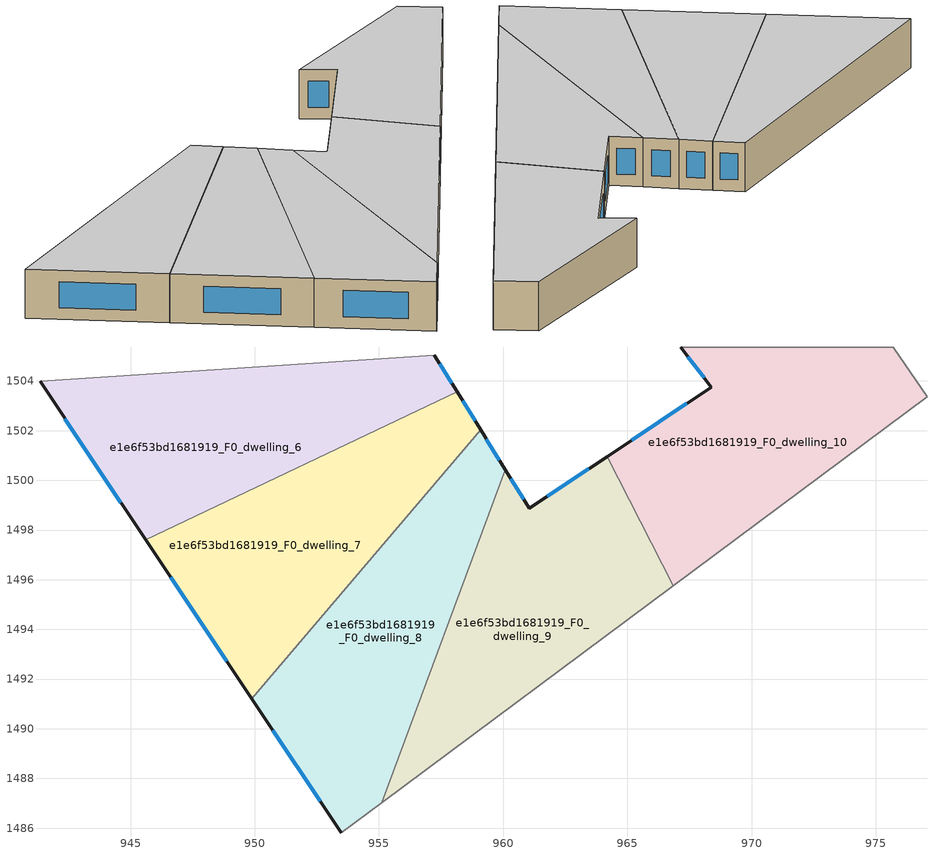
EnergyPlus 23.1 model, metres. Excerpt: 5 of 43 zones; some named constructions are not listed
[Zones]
e1e6f53bd1681919_F0_dwelling_10
 floor ground (EU_floor_Construction): 975.7,1505.36 977.06,1503.36 966.85,1495.76 964.18,1500.96 968.38,1503.75 967.15,1505.36 z0
 wall outside (EU_wall_Construction): 967.15,1505.36 968.38,1503.75 964.18,1500.96 z0:3
 wall to e1e6f53bd1681919_F0_dwelling_0 (EU_wall_Construction): 975.7,1505.36 967.15,1505.36 z0:3
 wall adiabatic (EU_wall_Construction): 966.85,1495.76 977.06,1503.36 975.7,1505.36 z0:3
 wall to e1e6f53bd1681919_F0_dwelling_9 (EU_wall_Construction): 964.18,1500.96 966.85,1495.76 z0:3
 window (EU_Window_Construction): 967.39,1503.1 965.17,1501.61 / 967.44,1504.98 968.09,1504.13 z0.7:2.3
 ceiling to e1e6f53bd1681919_F1_dwelling_10 (EU_floor_Construction): 977.06,1503.36 975.7,1505.36 967.15,1505.36 968.38,1503.75 964.18,1500.96 966.85,1495.76 z3
e1e6f53bd1681919_F0_dwelling_6
 floor ground (EU_floor_Construction): 957.23,1505.04 958.15,1503.56 945.61,1497.6 941.36,1503.98 z0
 wall outside (EU_wall_Construction): 958.15,1503.56 957.23,1505.04 / 941.36,1503.98 945.61,1497.6 z0:3
 wall to e1e6f53bd1681919_F0_dwelling_7 (EU_wall_Construction): 945.61,1497.6 958.15,1503.56 z0:3
 wall to e1e6f53bd1681919_F0_dwelling_5 (EU_wall_Construction): 957.23,1505.04 941.36,1503.98 z0:3
 window (EU_Window_Construction): 957.93,1503.91 957.45,1504.7 / 942.36,1502.48 944.61,1499.1 z0.7:2.3
 ceiling to e1e6f53bd1681919_F1_dwelling_6 (EU_floor_Construction): 958.15,1503.56 957.23,1505.04 941.36,1503.98 945.61,1497.6 z3
e1e6f53bd1681919_F0_dwelling_7
 floor ground (EU_floor_Construction): 958.15,1503.56 959.09,1502.04 949.88,1491.22 945.61,1497.6 z0
 wall outside (EU_wall_Construction): 959.09,1502.04 958.15,1503.56 / 945.61,1497.6 949.88,1491.22 z0:3
 wall to e1e6f53bd1681919_F0_dwelling_8 (EU_wall_Construction): 949.88,1491.22 959.09,1502.04 z0:3
 window (EU_Window_Construction): 958.87,1502.39 958.37,1503.2 / 946.61,1496.1 948.88,1492.72 z0.7:2.3
 ceiling to e1e6f53bd1681919_F1_dwelling_7 (EU_floor_Construction): 949.88,1491.22 959.09,1502.04 958.15,1503.56 945.61,1497.6 z3
e1e6f53bd1681919_F0_dwelling_8
 floor ground (EU_floor_Construction): 959.09,1502.04 960.08,1500.42 955.11,1487.02 953.48,1485.81 949.88,1491.22 z0
 wall outside (EU_wall_Construction): 960.08,1500.42 959.09,1502.04 / 949.88,1491.22 953.48,1485.81 z0:3
 wall to e1e6f53bd1681919_F0_dwelling_9 (EU_wall_Construction): 955.11,1487.02 960.08,1500.42 z0:3
 wall adiabatic (EU_wall_Construction): 953.48,1485.81 955.11,1487.02 z0:3
 window (EU_Window_Construction): 959.85,1500.8 959.32,1501.66 / 950.72,1489.95 952.64,1487.08 z0.7:2.3
 ceiling to e1e6f53bd1681919_F1_dwelling_8 (EU_floor_Construction): 955.11,1487.02 960.08,1500.42 959.09,1502.04 949.88,1491.22 953.48,1485.81 z3
e1e6f53bd1681919_F0_dwelling_9
 floor ground (EU_floor_Construction): 964.18,1500.96 966.85,1495.76 955.11,1487.02 960.08,1500.42 961.04,1498.87 z0
 wall outside (EU_wall_Construction): 964.18,1500.96 961.04,1498.87 960.08,1500.42 z0:3
 wall adiabatic (EU_wall_Construction): 955.11,1487.02 966.85,1495.76 z0:3
 window (EU_Window_Construction): 960.82,1499.23 960.31,1500.06 / 963.44,1500.47 961.78,1499.36 z0.7:2.3
 ceiling to e1e6f53bd1681919_F1_dwelling_9 (EU_floor_Construction): 966.85,1495.76 964.18,1500.96 961.04,1498.87 960.08,1500.42 955.11,1487.02 z3
[SCHEDULE:FILE] Column Number=1; Rows to Skip at Top=0; Number of Hours of Data=8760; Column Separator=Comma; Interpolate to Timestep=No; Minutes per Item=60; Adjust Schedule for Daylight Savings=Yes
Name | File
EU_Step8_GainSchedule_e1e6f53bd1681919_F2_dwelling_5_f000 | ../../schedules/e1e6f53bd1681919/e1e6f53bd1681919_F2_dwelling_5_f000_gain.csv
EU_Step8_GainSchedule_e1e6f53bd1681919_F2_dwelling_6_f000 | ../../schedules/e1e6f53bd1681919/e1e6f53bd1681919_F2_dwelling_6_f000_gain.csv
EU_Step8_GainSchedule_e1e6f53bd1681919_F2_dwelling_7_f000 | ../../schedules/e1e6f53bd1681919/e1e6f53bd1681919_F2_dwelling_7_f000_gain.csv
EU_Step8_GainSchedule_e1e6f53bd1681919_F2_dwelling_8_f000 | ../../schedules/e1e6f53bd1681919/e1e6f53bd1681919_F2_dwelling_8_f000_gain.csv
EU_Step8_GainSchedule_e1e6f53bd1681919_F2_dwelling_9_f000 | ../../schedules/e1e6f53bd1681919/e1e6f53bd1681919_F2_dwelling_9_f000_gain.csv
EU_Step8_GainSchedule_e1e6f53bd1681919_F2_dwelling_10_f000 | ../../schedules/e1e6f53bd1681919/e1e6f53bd1681919_F2_dwelling_10_f000_gain.csv
